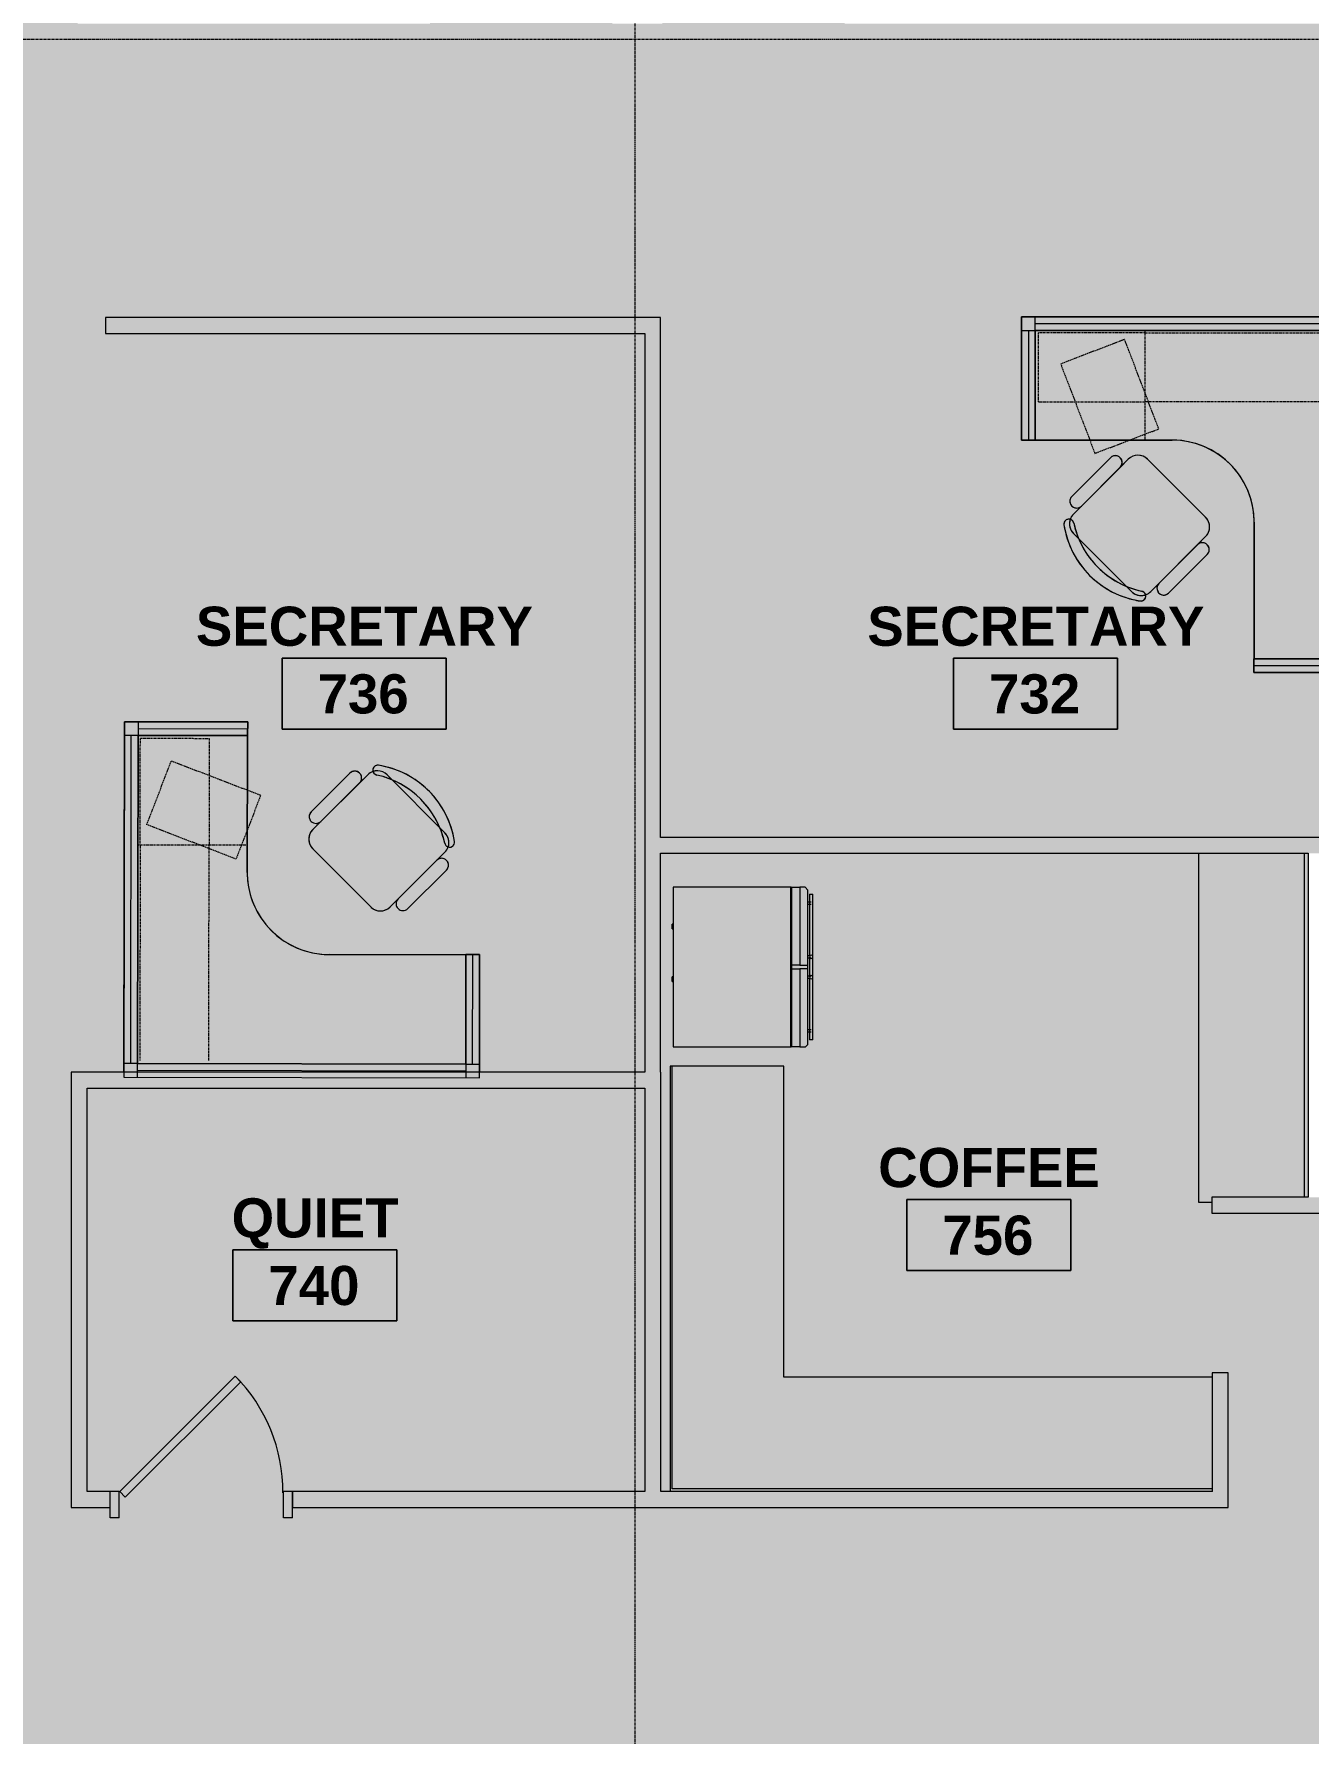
# Model space of a CAD drawing. Header units: inches. Extents: x -203 to 2070, y -968 to 768.
# Drawn here: x 102.9 to 382.3, y 23 to 395.9 of the extents above; entities that cross this region are included whole.
import ezdxf

# ---------------------------------------------------------------- set-up
doc = ezdxf.new("R2010")
doc.units = ezdxf.units.IN
doc.header["$MEASUREMENT"] = 0
doc.linetypes.add('DASH 1_32_', pattern=[0.0625, 0.03125, -0.03125])
doc.linetypes.add('Grid Line 1_2_', pattern=[0.875, 0.5, -0.125, 0.125, -0.125])
for name, color, linetype, lineweight in [('A-AREA-IDEN', 2, 'Continuous', 9), ('A-DETL-GENF', 92, 'Continuous', 9), ('A-DOOR', 31, 'Continuous', 13), ('A-DOOR-FRAM', 31, 'Continuous', 20), ('A-WALL-PATT', 111, 'Continuous', 13), ('I-FURN', 30, 'Continuous', 9), ('I-WALL', 2, 'Continuous', 13), ('Q-CASE', 31, 'Continuous', 13), ('Q-SPCQ', 91, 'Continuous', 13), ('S-GRID', 1, 'Continuous', 9)]:
    doc.layers.add(name, color=color, linetype=linetype, lineweight=lineweight)
doc.styles.add('Swis721 Lt BT_B', font='', dxfattribs={"height": 8.583975})
doc.styles.get('Swis721 Lt BT_B').set_extended_font_data('Swis721 Lt BT', bold=True)

# ---------------------------------------------------------------- blocks, each defined once
blk = doc.blocks.new('Single Flush - OTJ_SOLIDFLUSH_ALUM-5494577-LEVEL 7 - POWER _ SIGNAL')
at = {"layer": 'A-DOOR', "color": 8, "lineweight": 20}
for p, q in [((-8.65, -25.84), (16.67, -0.51)), ((17.91, -1.75), (-7.42, -27.07)), ((16.67, -0.51), (17.91, -1.75)), ((-7.42, -27.07), (-8.65, -25.84))]:
    blk.add_line(p, q, dxfattribs=at)
at = {"layer": 'A-DOOR', "color": 55, "lineweight": 9}
blk.add_arc((17.91, -1.75), 35.81, 179.5, 225, dxfattribs=at)
at = {"layer": 'A-DOOR-FRAM', "color": 8}
for p, q in [((-20, 4), (-20, -1.75)), ((-20, 4), (-18, 4)), ((-18, 4), (-18, -1.75)), ((18, 4), (18, -1.75)), ((18, 4), (20, 4)), ((20, 4), (20, -1.75)), ((-20, -1.75), (-18, -1.75)), ((18, -1.75), (20, -1.75))]:
    blk.add_line(p, q, dxfattribs=at)
blk = doc.blocks.new('F-Chairs1 - Workstation 2-V27-LEVEL 7 - POWER _ SIGNAL')
at = {"layer": 'I-FURN'}
for p, q in [((-12, -7), (-12, -24)), ((-12, -7), (-12, -9.5)), ((-12, -9.5), (-12, -7)), ((-7.33, -4), (-9, -4)), ((-9, -4), (-7.33, -4)), ((7.44, -4), (-7.44, -4)), ((7.33, -4), (-7.33, -4)), ((-7.33, -4), (7.33, -4)), ((9, -4), (7.33, -4)), ((7.33, -4), (9, -4)), ((12, -24), (12, -7)), ((12, -9.5), (12, -7)), ((12, -7), (12, -9.5)), ((-15, -9.5), (-15, -21.5)), ((-15, -9.5), (-15, -21.5)), ((-15, -21.5), (-15, -9.5)), ((-12, -21.5), (-12, -9.5)), ((-12, -9.5), (-12, -21.5)), ((-12, -9.5), (-12, -21.5)), ((-12, -21.5), (-12, -9.5)), ((12, -9.5), (12, -21.5)), ((12, -21.5), (12, -9.5)), ((12, -21.5), (12, -9.5)), ((12, -9.5), (12, -21.5)), ((15, -21.5), (15, -9.5)), ((15, -21.5), (15, -9.5)), ((15, -9.5), (15, -21.5)), ((-12, -21.5), (-12, -24)), ((-12, -24), (-12, -21.5)), ((12, -24), (12, -21.5)), ((12, -21.5), (12, -24)), ((-9, -27), (9, -27)), ((-9, -27), (9, -27)), ((9, -27), (-9, -27))]:
    blk.add_line(p, q, dxfattribs=at)
for centre, radius, start, end in [((0, -20), 20, 53.8255, 126.1745), ((0, -20), 20, 53.8255, 126.1745), ((0, -20), 20, 53.8255, 90), ((0, -20), 20, 117.1309, 126.1745), ((0, -22.18), 19.64, 57.5758, 122.4242), ((0, -22.18), 19.64, 57.5758, 122.4242), ((0, -22.18), 19.64, 90, 122.4242), ((0, -20), 20, 90, 117.1309), ((0, -22.18), 19.64, 81.8939, 90), ((0, -22.18), 19.64, 65.6818, 81.8939), ((-11.17, -4.73), 1.08, 126.1745, 306.1745), ((-11.17, -4.73), 1.08, 126.1745, 306.1745), ((-11.17, -4.73), 1.08, 172.0656, 306.1745), ((-11.17, -4.73), 1.08, 171.1745, 172.0656), ((-11.17, -4.73), 1.08, 126.1745, 171.1745), ((-9, -7), 3, 153.7164, 180), ((-9, -7), 3, 153.6047, 180), ((-9, -7), 3, 153.6047, 180), ((-9, -7), 3, 90, 153.6047), ((-9, -7), 3, 150, 153.6047), ((-9, -7), 3, 120, 150), ((-9, -7), 3, 105, 120), ((-9, -7), 3, 90, 105), ((0, -22.18), 19.64, 57.5758, 65.6818), ((9, -7), 3, 75, 90), ((9, -7), 3, 26.3953, 90), ((9, -7), 3, 60, 75), ((9, -7), 3, 45, 60), ((11.17, -4.73), 1.08, 233.8255, 53.8255), ((11.17, -4.73), 1.08, 233.8255, 53.8255), ((11.17, -4.73), 1.08, 233.8255, 248.8255), ((11.17, -4.73), 1.08, 248.8255, 263.8255), ((11.17, -4.73), 1.08, 263.8255, 278.8255), ((9, -7), 3, 30, 45), ((11.17, -4.73), 1.08, 278.8255, 293.8255), ((9, -7), 3, 26.3953, 30), ((11.17, -4.73), 1.08, 293.8255, 308.8255), ((9, -7), 3, 0, 26.2836), ((9, -7), 3, 360, 26.3953), ((9, -7), 3, 15, 26.3953), ((11.17, -4.73), 1.08, 23.8255, 53.8255), ((11.17, -4.73), 1.08, 308.8255, 323.8255), ((9, -7), 3, 360, 15), ((11.17, -4.73), 1.08, 323.8255, 338.8255), ((11.17, -4.73), 1.08, 353.8255, 23.8255), ((11.17, -4.73), 1.08, 338.8255, 353.8255), ((-13.5, -9.5), 1.5, 0, 180), ((-13.5, -9.5), 1.5, 360, 180), ((-13.5, -9.5), 1.5, 165, 180), ((-13.5, -9.5), 1.5, 120, 165), ((-13.5, -9.5), 1.5, 105, 120), ((-13.5, -9.5), 1.5, 75, 105), ((-13.5, -9.5), 1.5, 0, 75), ((13.5, -9.5), 1.5, 0, 180), ((13.5, -9.5), 1.5, 360, 180), ((13.5, -9.5), 1.5, 135, 180), ((13.5, -9.5), 1.5, 105, 135), ((13.5, -9.5), 1.5, 15, 105), ((13.5, -9.5), 1.5, 0, 15), ((-13.5, -21.5), 1.5, 180, 0), ((-13.5, -21.5), 1.5, 180, 360), ((-13.5, -21.5), 1.5, 180, 240), ((-13.5, -21.5), 1.5, 300, 345), ((-13.5, -21.5), 1.5, 345, 0), ((13.5, -21.5), 1.5, 180, 0), ((13.5, -21.5), 1.5, 180, 360), ((13.5, -21.5), 1.5, 180, 210), ((13.5, -21.5), 1.5, 210, 240), ((13.5, -21.5), 1.5, 285, 330), ((13.5, -21.5), 1.5, 330, 0), ((-13.5, -21.5), 1.5, 240, 300), ((-9, -24), 3, 180, 270), ((-9, -24), 3, 180, 270), ((-9, -24), 3, 180, 210), ((-9, -24), 3, 210, 240), ((9, -24), 3, 270, 0), ((9, -24), 3, 270, 360), ((9, -24), 3, 315, 0), ((13.5, -21.5), 1.5, 240, 285), ((-9, -24), 3, 240, 270), ((9, -24), 3, 270, 285), ((9, -24), 3, 285, 315)]:
    blk.add_arc(centre, radius, start, end, dxfattribs=at)
blk = doc.blocks.new('6x6 Workstation 3 - 6x6 Workstation 1-4852608-LEVEL 7 - POWER _ SIGNAL')
at = {"layer": 'I-FURN'}
for p, q in [((-192.28, 677.61), (-270.28, 677.61)), ((-270.28, 677.61), (-270.28, 650.58)), ((-270.28, 650.58), (-270.28, 677.61)), ((-270.28, 677.61), (-192.28, 677.61)), ((-267.28, 674.61), (-267.28, 677.61)), ((-195.28, 676.11), (-267.28, 676.11)), ((-195.28, 674.61), (-195.28, 677.61)), ((-192.28, 599.61), (-192.28, 677.61)), ((-192.28, 677.61), (-192.28, 599.61)), ((-270.28, 674.61), (-267.28, 674.61)), ((-268.78, 674.61), (-268.78, 650.58)), ((-267.28, 674.61), (-195.28, 674.61)), ((-267.28, 650.58), (-267.28, 674.61)), ((-267.28, 674.61), (-267.28, 650.61)), ((-195.28, 674.61), (-267.28, 674.61)), ((-195.28, 674.61), (-267.28, 674.61)), ((-267.28, 674.61), (-267.28, 650.61)), ((-267.28, 650.61), (-267.28, 674.61)), ((-267.28, 674.61), (-195.28, 674.61)), ((-192.28, 674.61), (-195.28, 674.61)), ((-195.28, 674.61), (-195.28, 602.61)), ((-195.28, 602.61), (-195.28, 674.61)), ((-195.28, 602.61), (-195.28, 674.61)), ((-195.28, 674.61), (-195.28, 602.61)), ((-193.78, 602.61), (-193.78, 674.61)), ((-270.28, 650.58), (-267.28, 650.58)), ((-267.28, 650.58), (-270.28, 650.58)), ((-267.28, 650.61), (-237.28, 650.61)), ((-237.28, 650.61), (-267.28, 650.61)), ((-219.28, 632.61), (-219.28, 602.61)), ((-219.28, 602.61), (-219.28, 632.61)), ((-195.28, 602.61), (-219.36, 602.61)), ((-219.36, 602.61), (-219.36, 599.61)), ((-219.36, 599.61), (-219.36, 602.61)), ((-219.36, 602.61), (-219.28, 602.61)), ((-195.28, 601.11), (-219.36, 601.11)), ((-219.28, 602.61), (-195.28, 602.61)), ((-219.28, 602.61), (-195.28, 602.61)), ((-195.28, 602.61), (-219.28, 602.61)), ((-195.28, 602.61), (-192.28, 602.61)), ((-195.28, 602.61), (-195.28, 599.61)), ((-219.36, 599.61), (-192.28, 599.61)), ((-192.28, 599.61), (-219.36, 599.61))]:
    blk.add_line(p, q, dxfattribs=at)
at = {"layer": 'I-FURN', "linetype": 'DASH 1_32_'}
for p, q in [((-243.28, 674.11), (-266.65, 674.11)), ((-266.65, 674.11), (-266.65, 658.99)), ((-247.69, 672.68), (-261.71, 667.32)), ((-240.2, 653.06), (-247.69, 672.68)), ((-243.28, 674.61), (-243.28, 650.61)), ((-243.28, 674.11), (-195.9, 674.11)), ((-261.71, 667.32), (-254.2, 647.69)), ((-266.65, 658.99), (-243.28, 658.99)), ((-195.9, 658.99), (-243.28, 658.99)), ((-254.2, 647.69), (-240.2, 653.06))]:
    blk.add_line(p, q, dxfattribs=at)
at = {"layer": 'I-FURN'}
for start, end in [(360, 90), (63, 90), (9, 63), (360, 9)]:
    blk.add_arc((-237.28, 632.61), 18, start, end, dxfattribs=at)
blk = doc.blocks.new('F-Chairs1 - Workstation 2-V28-LEVEL 7 - POWER _ SIGNAL')
at = {"layer": 'I-FURN'}
for p, q in [((-9, 27), (9, 27)), ((9, 27), (-9, 27)), ((-9, 27), (9, 27)), ((-12, 7), (-12, 24)), ((-12, 24), (-12, 21.5)), ((-12, 21.5), (-12, 24)), ((12, 24), (12, 7)), ((12, 21.5), (12, 24)), ((12, 24), (12, 21.5)), ((-15, 9.5), (-15, 21.5)), ((-15, 21.5), (-15, 9.5)), ((-15, 9.5), (-15, 21.5)), ((-12, 9.5), (-12, 21.5)), ((-12, 21.5), (-12, 9.5)), ((-12, 21.5), (-12, 9.5)), ((-12, 9.5), (-12, 21.5)), ((12, 21.5), (12, 9.5)), ((12, 9.5), (12, 21.5)), ((12, 9.5), (12, 21.5)), ((12, 21.5), (12, 9.5)), ((15, 21.5), (15, 9.5)), ((15, 9.5), (15, 21.5)), ((15, 21.5), (15, 9.5)), ((-12, 9.5), (-12, 7)), ((-12, 7), (-12, 9.5)), ((12, 7), (12, 9.5)), ((12, 9.5), (12, 7)), ((-9, 4), (-7.33, 4)), ((-7.33, 4), (-9, 4)), ((7.44, 4), (-7.44, 4)), ((-7.33, 4), (7.33, 4)), ((7.33, 4), (-7.33, 4)), ((7.33, 4), (9, 4)), ((9, 4), (7.33, 4))]:
    blk.add_line(p, q, dxfattribs=at)
for centre, radius, start, end in [((-9, 24), 3, 90, 180), ((-9, 24), 3, 90, 180), ((-9, 24), 3, 120, 150), ((-9, 24), 3, 105, 120), ((-9, 24), 3, 90, 105), ((9, 24), 3, 360, 90), ((9, 24), 3, 360, 90), ((9, 24), 3, 75, 90), ((9, 24), 3, 60, 75), ((9, 24), 3, 45, 60), ((9, 24), 3, 30, 45), ((-13.5, 21.5), 1.5, 360, 180), ((-13.5, 21.5), 1.5, 360, 180), ((-13.5, 21.5), 1.5, 90, 180), ((-13.5, 21.5), 1.5, 60, 90), ((-13.5, 21.5), 1.5, 0, 60), ((-9, 24), 3, 165, 180), ((-9, 24), 3, 150, 165), ((9, 24), 3, 15, 30), ((9, 24), 3, 0, 15), ((13.5, 21.5), 1.5, 360, 180), ((13.5, 21.5), 1.5, 360, 180), ((13.5, 21.5), 1.5, 135, 150), ((13.5, 21.5), 1.5, 90, 135), ((13.5, 21.5), 1.5, 75, 90), ((13.5, 21.5), 1.5, 45, 75), ((13.5, 21.5), 1.5, 0, 45), ((13.5, 21.5), 1.5, 165, 180), ((13.5, 21.5), 1.5, 150, 165), ((-13.5, 9.5), 1.5, 180, 360), ((-13.5, 9.5), 1.5, 180, 360), ((-13.5, 9.5), 1.5, 180, 195), ((-13.5, 9.5), 1.5, 195, 210), ((-13.5, 9.5), 1.5, 210, 225), ((-13.5, 9.5), 1.5, 225, 255), ((-13.5, 9.5), 1.5, 255, 270), ((-13.5, 9.5), 1.5, 270, 315), ((-13.5, 9.5), 1.5, 315, 345), ((-13.5, 9.5), 1.5, 345, 0), ((13.5, 9.5), 1.5, 180, 360), ((13.5, 9.5), 1.5, 180, 360), ((13.5, 9.5), 1.5, 180, 195), ((13.5, 9.5), 1.5, 195, 225), ((13.5, 9.5), 1.5, 225, 240), ((13.5, 9.5), 1.5, 240, 300), ((13.5, 9.5), 1.5, 300, 315), ((13.5, 9.5), 1.5, 315, 330), ((13.5, 9.5), 1.5, 330, 345), ((13.5, 9.5), 1.5, 345, 0), ((-11.17, 4.73), 1.08, 53.8255, 233.8255), ((-11.17, 4.73), 1.08, 53.8255, 233.8255), ((-11.17, 4.73), 1.08, 173.8255, 188.8255), ((-11.17, 4.73), 1.08, 128.8255, 173.8255), ((-11.17, 4.73), 1.08, 188.8255, 218.8255), ((-11.17, 4.73), 1.08, 218.8255, 233.8255), ((-9, 7), 3, 180, 206.2836), ((-9, 7), 3, 180, 206.3953), ((-9, 7), 3, 180, 206.3953), ((-11.17, 4.73), 1.08, 83.8255, 128.8255), ((0, 20), 20, 233.8255, 306.1745), ((0, 20), 20, 233.8255, 306.1745), ((0, 20), 20, 233.8255, 260.9564), ((-9, 7), 3, 206.3953, 225), ((-9, 7), 3, 206.3953, 270), ((-9, 7), 3, 225, 255), ((-11.17, 4.73), 1.08, 53.8255, 83.8255), ((0, 22.18), 19.64, 237.5758, 302.4242), ((0, 22.18), 19.64, 237.5758, 302.4242), ((0, 22.18), 19.64, 237.5758, 278.1061), ((-9, 7), 3, 255, 270), ((0, 22.18), 19.64, 278.1061, 294.3182), ((0, 20), 20, 288.0873, 306.1745), ((0, 22.18), 19.64, 294.3182, 302.4242), ((9, 7), 3, 270, 313.6034), ((9, 7), 3, 270, 313.6034), ((11.17, 4.73), 1.08, 306.1745, 126.1745), ((11.17, 4.73), 1.08, 306.1745, 126.1745), ((11.17, 4.73), 1.08, 96.1745, 126.1745), ((11.17, 4.73), 1.08, 81.1745, 96.1745), ((9, 7), 3, 314.0022, 333.6047), ((9, 7), 3, 314.0022, 330), ((11.17, 4.73), 1.08, 51.1745, 81.1745), ((9, 7), 3, 330, 333.6047), ((9, 7), 3, 333.7164, 360), ((9, 7), 3, 333.6047, 0), ((9, 7), 3, 333.6047, 0), ((11.17, 4.73), 1.08, 306.1745, 321.1745), ((11.17, 4.73), 1.08, 321.1745, 51.1745), ((0, 20), 20, 260.9564, 288.0873)]:
    blk.add_arc(centre, radius, start, end, dxfattribs=at)
blk = doc.blocks.new('6x6 Workstation 5 - 6x6 Workstation 1-4852713-LEVEL 7 - POWER _ SIGNAL')
at = {"layer": 'I-FURN'}
for p, q in [((-588.92, 421.22), (-589.18, 343.22)), ((-588.93, 418.22), (-585.93, 418.21)), ((-510.92, 420.96), (-588.92, 421.22)), ((-587.8, 421.21), (-510.92, 420.96)), ((-587.67, 346.21), (-587.43, 418.21)), ((-586.17, 346.21), (-585.93, 418.21)), ((-585.93, 418.21), (-586.17, 346.21)), ((-585.93, 418.21), (-586.17, 346.21)), ((-586.17, 346.21), (-585.93, 418.21)), ((-585.93, 418.21), (-585.92, 421.21)), ((-585.93, 418.21), (-513.93, 417.97)), ((-513.93, 417.97), (-585.93, 418.21)), ((-513.93, 417.97), (-585.93, 418.21)), ((-585.93, 418.21), (-513.93, 417.97)), ((-585.92, 419.71), (-513.92, 419.47)), ((-513.93, 417.97), (-514.01, 393.93)), ((-514.01, 393.97), (-513.93, 417.97)), ((-514.01, 393.97), (-513.93, 417.97)), ((-513.93, 417.97), (-514.01, 393.97)), ((-513.93, 417.97), (-513.92, 420.97)), ((-510.93, 417.96), (-513.93, 417.97)), ((-512.43, 417.96), (-512.51, 393.92)), ((-511.01, 393.92), (-510.92, 420.96)), ((-510.92, 420.96), (-511.01, 393.92)), ((-544.01, 394.07), (-514.01, 393.97)), ((-514.01, 393.97), (-544.01, 394.07)), ((-514.01, 393.93), (-511.01, 393.92)), ((-511.01, 393.92), (-514.01, 393.93)), ((-562.17, 346.13), (-562.07, 376.13)), ((-562.07, 376.13), (-562.17, 346.13)), ((-589.18, 343.22), (-562.09, 343.13)), ((-586.17, 346.21), (-589.17, 346.22)), ((-562.09, 343.13), (-587.92, 343.21)), ((-586.17, 346.21), (-586.18, 343.21)), ((-562.08, 346.13), (-586.17, 346.21)), ((-586.17, 346.21), (-562.17, 346.13)), ((-586.17, 346.21), (-562.17, 346.13)), ((-562.17, 346.13), (-586.17, 346.21)), ((-586.17, 344.71), (-562.09, 344.63)), ((-562.17, 346.13), (-562.08, 346.13)), ((-562.09, 343.13), (-562.08, 346.13)), ((-562.08, 346.13), (-562.09, 343.13))]:
    blk.add_line(p, q, dxfattribs=at)
at = {"layer": 'I-FURN', "linetype": 'DASH 1_32_'}
for p, q in [((-537.93, 417.55), (-585.3, 417.7)), ((-537.93, 418.05), (-538.01, 394.05)), ((-541.08, 396.51), (-533.52, 416.09)), ((-537.93, 417.55), (-514.55, 417.47)), ((-533.52, 416.09), (-519.53, 410.69)), ((-514.55, 417.47), (-514.61, 402.34)), ((-519.53, 410.69), (-527.1, 391.08)), ((-585.35, 402.58), (-537.98, 402.42)), ((-514.61, 402.34), (-537.98, 402.42)), ((-527.1, 391.08), (-541.08, 396.51))]:
    blk.add_line(p, q, dxfattribs=at)
at = {"layer": 'I-FURN'}
for start, end in [(89.8097, 179.8097), (89.8097, 125.8097), (125.8097, 179.8097)]:
    blk.add_arc((-544.07, 376.07), 18, start, end, dxfattribs=at)
blk = doc.blocks.new('A-Refrigerator - A-Refrigerator-4739113-LEVEL 7 - POWER _ SIGNAL')
at = {"layer": 'Q-SPCQ', "color": 55, "lineweight": 9}
for p, q in [((17.5, 13.75), (-17.5, 13.75)), ((-17.5, 13.75), (-17.5, -12)), ((-3.18, 14), (-3.18, 13.75)), ((-3.16, 14), (-3.18, 14)), ((-3.18, 14), (-2.18, 14)), ((-2.18, 14), (-2.2, 14)), ((-2.18, 13.75), (-2.18, 14)), ((8.38, 14), (8.38, 13.75)), ((8.4, 14), (8.38, 14)), ((8.38, 14), (9.38, 14)), ((9.38, 14), (9.36, 14)), ((9.38, 13.75), (9.38, 14)), ((17.5, -12), (17.5, 13.75)), ((-17.5, -12), (17.5, -12)), ((-0.36, -12.19), (-17.5, -12.19)), ((-17.5, -12.19), (-17.5, -12.25)), ((-17.5, -12.25), (-0.36, -12.25)), ((-17.5, -14), (-17.5, -12.25)), ((-0.36, -14), (-17.5, -14)), ((-17.5, -14), (-17.5, -15.21)), ((-0.36, -12.25), (-0.36, -12.19)), ((17.5, -12.19), (-0.36, -12.19)), ((-0.36, -12.25), (-0.36, -14)), ((-0.36, -15.75), (-0.36, -14)), ((0.39, -12.25), (17.5, -12.25)), ((0.39, -14), (0.39, -12.25)), ((17.5, -14), (0.39, -14)), ((0.39, -14), (0.39, -15.75)), ((17.5, -12.25), (17.5, -12.19)), ((17.5, -12.25), (17.5, -14)), ((17.5, -15.14), (17.5, -14)), ((-17.5, -15.21), (-16.96, -15.75)), ((-16.96, -15.75), (-0.36, -15.75)), ((-2.41, -16.13), (-16, -16.13)), ((-16, -16.88), (-16, -16.13)), ((-16, -16.88), (16, -16.88)), ((-14.19, -15.75), (-14.19, -16.13)), ((-14.19, -15.75), (-14.19, -16.5)), ((-13.81, -16.13), (-13.81, -15.75)), ((-13.81, -16.5), (-13.81, -15.75)), ((-2.42, -15.75), (-2.42, -16.18)), ((-2.42, -15.75), (-2.42, -16.18)), ((2.05, -16.13), (-2.05, -16.13)), ((-2.04, -16.2), (-2.04, -15.75)), ((-2.04, -16.2), (-2.04, -15.75)), ((-0.36, -15.75), (0.39, -15.75)), ((0.39, -15.75), (16.89, -15.75)), ((2.04, -15.75), (2.04, -16.2)), ((2.04, -15.75), (2.04, -16.2)), ((16, -16.13), (2.41, -16.13)), ((2.42, -16.18), (2.42, -15.75)), ((2.42, -16.18), (2.42, -15.75)), ((13.81, -15.75), (13.81, -16.13)), ((13.81, -15.75), (13.81, -16.5)), ((14.19, -16.13), (14.19, -15.75)), ((14.19, -16.5), (14.19, -15.75)), ((16, -16.13), (16, -16.88)), ((16.89, -15.75), (17.5, -15.14))]:
    blk.add_line(p, q, dxfattribs=at)
for centre, start, end in [((-2.25, -16.5), 90, 270), ((-2.25, -16.5), 270, 90), ((2.25, -16.5), 90, 270), ((2.25, -16.5), 270, 90)]:
    blk.add_arc(centre, 0.375, start, end, dxfattribs=at)
blk = doc.blocks.new('C-L SHAPE COUNTER TOP - C-L SHAPE COUNTER TOP-5052552-LEVEL 7 - POWER _ SIGNAL')
at = {"layer": 'Q-CASE', "color": 254, "lineweight": 9}
for p, q in [((0.5, 93.21), (0, 93.21)), ((0, 93.21), (0, 0)), ((0.5, 0.5), (0.5, 93.21)), ((25, 93.21), (0.5, 93.21)), ((25, 25), (25, 93.21)), ((118.96, 25), (25, 25)), ((0, 0), (118.97, 0)), ((118.97, 0.5), (0.5, 0.5))]:
    blk.add_line(p, q, dxfattribs=at)
blk = doc.blocks.new('C-Counter Top1 - 24_ Depth-5514394-LEVEL 7 - POWER _ SIGNAL')
at = {"layer": 'Q-CASE', "color": 254, "lineweight": 9}
for p, q in [((28.19, -0.75), (-47.26, -0.75)), ((29.25, -24), (29.25, -21.09)), ((-47.26, -24), (29.25, -24))]:
    blk.add_line(p, q, dxfattribs=at)
blk = doc.blocks.new('Room Tag - Room Name and Number-3379422-LEVEL 7 - POWER _ SIGNAL')
at = {"layer": 'A-AREA-IDEN'}
for p, q in [((-0.1881, -0.1636), (-0.1881, -0.0018)), ((-0.1881, -0.0018), (0.1869, -0.0018)), ((0.1869, -0.0018), (-0.1881, -0.0018)), ((-0.1881, -0.0018), (-0.1881, -0.1636)), ((0.1869, -0.0018), (0.1869, -0.1636)), ((0.1869, -0.1636), (0.1869, -0.0018)), ((0.1869, -0.1636), (-0.1881, -0.1636)), ((-0.1881, -0.1636), (0.1869, -0.1636))]:
    blk.add_line(p, q, dxfattribs=at)

msp = doc.modelspace()

# ---------------------------------------------------------------- hatches: boundary and pattern name
at = {"layer": 'A-DETL-GENF'}
h = msp.add_hatch(color=9, dxfattribs=at)
h.paths.add_polyline_path([(131.76, -847.99), (290.74, -780.5), (225.6, -627.04), (211.09, -633.2), (209.28, -628.94), (209.42, -628.88), (203.59, -616.37), (207.78, -614.42), (213.68, -627.08), (295.77, -592.23), (297.58, -596.49), (229.86, -625.23), (295, -778.69), (401.08, -733.65), (335.95, -580.2), (334.4, -580.86), (332.59, -576.6), (420.96, -539.09), (422.76, -543.35), (340.21, -578.39), (405.34, -731.84), (511.69, -686.69), (511.69, -619.13), (494.67, -619.13), (494.67, -614.13), (492.17, -614.13), (492.17, -540), (465.42, -540), (465.42, -525.24), (459.58, -527.72), (457.78, -523.46), (465.42, -520.22), (465.42, -507.38), (497.17, -507.38), (497.17, -511.56), (497.67, -511.56), (497.67, -516.56), (497.17, -516.56), (497.17, -614.13), (658.09, -614.13), (718.7, -588.4), (718.7, -513.05), (720.73, -513.05), (720.73, -508.94), (744.73, -508.94), (744.73, -513.19), (757.98, -510.06), (757.98, -505.44), (677.12, -505.36), (677.12, -505.44), (626.98, -505.44), (626.98, -505.32), (560.67, -505.32), (560.67, -516.56), (537.67, -516.56), (537.67, -511.56), (555.67, -511.56), (555.67, -395.31), (560.67, -395.31), (560.67, -438.44), (560.17, -438.44), (560.17, -441.94), (560.67, -441.94), (560.67, -498.32), (619.98, -498.32), (619.98, -477.94), (626.98, -477.94), (626.98, -501.94), (757.98, -501.94), (757.98, -376.94), (625.46, -376.94), (625.46, -433.44), (624.19, -433.44), (624.19, -433.94), (625.46, -433.94), (625.46, -441.94), (600.17, -441.94), (600.17, -438.44), (621.96, -438.44), (621.96, -303.25), (601.17, -303.25), (601.17, -299.75), (634.61, -299.75), (634.61, -357.01), (793.96, -357.01), (793.96, -230.99), (634.98, -230.99), (634.98, -254.99), (560.67, -254.98), (560.67, -299.75), (561.17, -299.75), (561.17, -303.25), (560.67, -303.25), (560.67, -346.75), (555.67, -346.75), (555.67, -249.98), (575.84, -249.98), (575.84, -200.84), (587.09, -200.84), (587.09, -243.74), (631.48, -243.74), (631.48, -224.99), (675.98, -224.99), (675.98, -160.84), (555.74, -160.84), (555.74, 0.66), (596.73, 0.66), (596.73, -16.34), (638.73, -16.34), (638.73, 0.66), (700.73, 0.66), (700.73, -16.34), (742.73, -16.34), (742.73, 0.66), (804.73, 0.66), (804.73, -16.34), (846.73, -16.34), (846.73, 0.66), (908.73, 0.66), (908.73, -16.34), (950.73, -16.34), (950.73, 0.66), (993.73, 0.66), (993.73, -121.74), (988.73, -121.74), (988.73, -121.34), (980.11, -121.34), (980.11, -122.59), (769.74, -122.59), (769.74, -217.72), (963.74, -217.72), (963.74, -199.94), (988.73, -199.94), (988.73, -161.74), (993.73, -161.74), (993.73, -227.33), (968.74, -227.33), (968.74, -227.44), (963.74, -227.44), (963.74, -224.72), (769.74, -224.72), (769.74, -224.99), (799.96, -224.99), (799.96, -303.86), (963.74, -303.86), (963.74, -267.44), (968.74, -267.44), (968.74, -343.74), (1450.3, -343.74), (1450.3, -347.49), (1376.3, -347.49), (1376.3, -524.65), (1491.98, -524.65), (1491.98, -347.49), (1490.3, -347.49), (1490.3, -343.74), (1499.3, -343.74), (1499.3, -347.49), (1496.61, -347.49), (1496.61, -524.65), (1723.7, -524.65), (1723.7, -377.36), (1552.61, -377.36), (1552.61, -347.49), (1539.3, -347.49), (1539.3, -343.74), (1552.61, -343.74), (1552.61, 339.9), (1723.3, 339.9), (1723.3, 351.59), (1731.86, 351.59), (1731.86, 355.59), (1736.48, 355.59), (1736.48, 351.59), (1910.23, 351.59), (1910.23, 580.43), (-120.35, 580.43), (-120.35, 406.96), (53.87, 406.96), (53.87, 426.96), (70.73, 426.96), (70.73, 422.34), (58.49, 422.34), (58.49, 402.34), (58.05, 402.34), (58.05, 327.65), (54.3, 327.65), (54.3, 402.34), (-120.35, 402.34), (-120.35, 286.96), (54.3, 286.96), (54.3, 287.65), (58.05, 287.65), (58.05, 279.65), (54.3, 279.65), (54.3, 282.34), (-120.35, 282.34), (-120.35, 166.96), (54.3, 166.96), (54.3, 239.65), (58.05, 239.65), (58.05, 160.65), (54.3, 160.65), (54.3, 162.34), (-120.35, 162.34), (-120.35, 0.55), (-80.76, 0.55), (-80.76, -12.89), (54.3, -12.89), (54.3, 120.65), (58.05, 120.65), (58.05, -20.2), (54.3, -20.2), (54.3, -17.52), (-80.76, -17.52), (-80.76, -30.95), (-120.35, -30.95), (-120.35, -193.04), (54.3, -193.04), (54.3, -60.2), (58.05, -60.2), (58.05, -218.21), (72.52, -252.29), (69.07, -253.76), (54.3, -218.97), (54.3, -197.66), (-120.35, -197.66), (-120.35, -254.17), (-74.96, -361.1), (84.5, -290.1), (84.7, -290.58), (88.16, -289.11), (140.82, -413.14), (137.36, -414.61), (86.31, -294.36), (-73.15, -365.35), (42.67, -638.13), (201.92, -566.67), (175.4, -504.2), (178.85, -502.74), (207.15, -569.39), (190.31, -576.95), (190.88, -578.17), (186.68, -580.12), (186.09, -578.85), (44.47, -642.39), (120.79, -822.14)], flags=0)
h.paths.add_polyline_path([(225.76, -805.76), (216.38, -783.67), (238.47, -774.29), (247.85, -796.38), (232.98, -802.69)], flags=0)
h.paths.add_polyline_path([(446.67, -711.97), (437.29, -689.88), (459.38, -680.5), (468.76, -702.59), (455.33, -708.29)], flags=0)
h.paths.add_polyline_path([(516.31, -684.73), (893.34, -524.65), (967.94, -524.65), (967.94, -523.31), (944.23, -523.31), (944.23, -523.6), (744.73, -523.6), (744.73, -532.94), (723.7, -532.94), (723.7, -561.42), (744.73, -561.42), (744.73, -585.42), (723.7, -585.42), (723.7, -591.71), (659.11, -619.13), (590.81, -619.13), (590.81, -647.06), (516.73, -647.06), (516.73, -643.56), (587.31, -643.56), (587.31, -619.13), (516.31, -619.13), (516.31, -647.06)], flags=0)
h.paths.add_polyline_path([(262.35, -545.88), (246.3, -508.06), (353.1, -462.71), (227.52, -166.92), (120.79, -212.45), (111.01, -189.4), (111.01, 5.62), (114.76, 5.62), (114.76, -27.82), (206.98, -27.82), (206.98, 5.62), (253.21, 5.62), (256.4, 0.1), (258.31, 0.1), (258.31, -3.4), (257.26, -3.4), (257.26, -33.09), (236.48, -33.09), (236.48, -149.24), (377.3, -149.23), (377.29, -3.4), (298.31, -3.4), (298.31, 0.1), (494.79, 0.1), (494.79, -99.48), (491.3, -99.48), (491.29, -3.4), (380.79, -3.4), (380.8, -149.23), (491.3, -149.22), (491.31, -139.48), (494.8, -139.48), (494.81, -201.31), (491.31, -201.31), (491.3, -152.72), (236.48, -152.74), (236.48, -179.07), (297.94, -323.84), (491.32, -323.82), (491.32, -321.75), (494.82, -321.75), (494.83, -446.72), (415.96, -480.36), (414.59, -477.14), (491.33, -444.4), (491.32, -327.32), (299.43, -327.34), (370.94, -495.76), (377.8, -492.83), (379.17, -496.05), (369.08, -500.35), (354.47, -465.93), (287.28, -494.46), (301.97, -529.06), (263.06, -545.58)], flags=0)
h.paths.add_polyline_path([(263.06, -541.78), (297.38, -527.21), (284.06, -495.83), (271.83, -501.02), (281.21, -523.11), (259.11, -532.49), (262.35, -540.12)], flags=0)
h.paths.add_polyline_path([(3.31, -538.98), (-6.07, -516.89), (16.02, -507.51), (19.36, -515.37), (155.59, -457.53), (153, -451.43), (156.45, -449.96), (163.22, -465.92), (159.77, -467.38), (157.39, -461.78), (21.16, -519.62), (25.4, -529.6), (16.02, -533.58)], flags=0)
h.paths.add_polyline_path([(492.17, -535.38), (492.17, -532.94), (471.73, -532.94), (471.73, -512), (470.05, -512), (470.05, -535.38), (471.73, -535.38)], flags=0)
h.paths.add_polyline_path([(1542.73, -523.31), (1542.73, -499.31), (1566.73, -499.31), (1566.73, -523.31), (1552.61, -523.31)], flags=0)
h.paths.add_polyline_path([(895.22, -520.1), (940.73, -520.1), (940.73, -497.31), (963.74, -497.31), (963.74, -457.44), (946.48, -457.44), (946.48, -308.86), (799.96, -308.86), (799.96, -363.01), (625.46, -363.01), (625.46, -370.94), (763.98, -370.94), (763.98, -513.56), (744.73, -513.56), (744.73, -520.1), (894.33, -520.1)], flags=0)
h.paths.add_polyline_path([(963.74, -452.44), (963.74, -308.86), (951.48, -308.86), (951.48, -452.44)], flags=0)
h.paths.add_polyline_path([(626.18, -357.01), (631.11, -357.01), (631.11, -303.25), (625.46, -303.25), (625.46, -357.01)], flags=0)
h.paths.add_polyline_path([(1130.73, -287.8), (1048.58, -287.8), (1048.57, -116.84), (1052.07, -116.84), (1052.07, -120.24), (1162.56, -120.21), (1162.56, -3.4), (1052.06, -3.4), (1052.05, -76.84), (1048.57, -76.84), (1048.56, 0.1), (1491.14, 0.1), (1491.14, -77.99), (1487.64, -77.99), (1487.64, -3.4), (1268.73, -3.4), (1268.73, -29.34), (1240.73, -29.34), (1240.73, -3.4), (1166.06, -3.4), (1166.06, -120.24), (1487.64, -120.24), (1487.64, -117.99), (1491.14, -117.99), (1491.14, -287.8), (1483.46, -287.8), (1483.46, -284.3), (1487.64, -284.3), (1487.64, -123.74), (1052.07, -123.74), (1052.08, -284.3), (1443.46, -284.3), (1443.46, -287.8), (1133.48, -287.8)], flags=0)
h.paths.add_polyline_path([(491.32, -281.75), (491.31, -225.31), (471.73, -225.31), (471.73, -201.31), (494.81, -201.31), (494.82, -281.75)], flags=0)
h.paths.add_polyline_path([(766.24, -224.99), (766.24, -204.81), (679.48, -204.81), (679.48, -224.99), (739.5, -224.99)], flags=0)
h.paths.add_polyline_path([(434.77, -205.94), (434.77, -205.94), (434.77, -205.85)], flags=0)
h.paths.add_polyline_path([(698.39, -201.31), (766.24, -201.31), (766.24, -119.34), (679.48, -119.34), (679.48, -201.31), (680.09, -201.31)], flags=0)
h.paths.add_polyline_path([(433.45, -190.03), (433.45, -190.03), (433.25, -189.97)], flags=0)
h.paths.add_polyline_path([(404.45, -190.03), (404.45, -190.03), (404.25, -189.97)], flags=0)
h.paths.add_polyline_path([(232.98, -170.83), (232.98, -164.59), (230.74, -165.55), (232.3, -169.22)], flags=0)
h.paths.add_polyline_path([(227.86, -167.28), (227.67, -166.85), (227.57, -166.9)], flags=0)
h.paths.add_polyline_path([(584.68, -146.84), (668.23, -146.84), (668.23, -111.34), (771.73, -111.34), (771.73, -24.34), (569.74, -24.34), (569.74, -146.84)], flags=0)
h.paths.add_polyline_path([(894.33, -111.34), (979.73, -111.34), (979.73, -24.34), (775.23, -24.34), (775.23, -111.34), (884.76, -111.34)], flags=0)
h.paths.add_polyline_path([(253.51, -29.34), (253.51, -1.91), (251.19, 2.12), (210.48, 2.12), (210.48, -27.82), (220.73, -27.82), (220.73, -1.34), (248.73, -1.34), (248.73, -29.34)], flags=0)
h.paths.add_polyline_path([(-117.75, -27.45), (-84.26, -27.45), (-84.26, -27.34), (-117.75, -27.34), (-117.75, -2.95), (-120.35, -2.95), (-120.35, -27.45)], flags=0)
h.paths.add_polyline_path([(525.46, 72.2), (435.18, 72.2), (435.18, 104.84), (438.68, 104.84), (438.68, 75.7), (561.35, 75.7), (561.34, 168.96), (526.67, 168.96), (526.67, 174.46), (530.17, 174.46), (530.17, 172.46), (561.34, 172.46), (561.34, 215.96), (530.17, 215.96), (530.17, 213.46), (526.67, 213.46), (526.67, 216.15), (402.59, 216.15), (402.6, 140.7), (439.25, 140.7), (439.25, 137.2), (361.25, 137.2), (361.25, 140.7), (382.34, 140.7), (382.34, 216.15), (240.34, 216.15), (240.35, 76.18), (361.35, 76.19), (361.35, 102.19), (364.85, 102.19), (364.85, 72.69), (159.58, 72.67), (159.58, 76.17), (236.85, 76.18), (236.85, 164.65), (114.51, 164.64), (114.51, 76.17), (119.58, 76.17), (119.58, 72.67), (111.01, 72.67), (111.01, 168.14), (236.84, 168.15), (236.84, 330.14), (118.59, 330.14), (118.59, 333.64), (240.34, 333.64), (240.34, 219.65), (561.34, 219.65), (561.34, 333.9), (564.84, 333.9), (564.85, 72.2), (536.11, 72.2)], flags=0)
h.paths.add_polyline_path([(1048.55, 72.75), (1048.55, 216.22), (808.52, 216.2), (808.52, 219.7), (768.52, 219.69), (768.52, 216.19), (766.27, 216.19), (766.27, 80.75), (992.98, 80.75), (992.98, 72.75), (762.77, 72.75), (762.77, 107.71), (727.68, 107.71), (727.68, 297.2), (668.48, 297.2), (668.48, 107.71), (652.98, 107.71), (652.98, 313.68), (762.77, 313.68), (762.77, 340.7), (1165.23, 340.7), (1165.27, 219.73), (1487.62, 219.75), (1487.62, 333.75), (1491.12, 333.75), (1491.12, 213.95), (1487.62, 213.95), (1487.62, 216.25), (1376.43, 216.24), (1376.43, 76.27), (1487.62, 76.28), (1487.62, 173.95), (1491.12, 173.95), (1491.12, 72.78), (1248.55, 72.76), (1248.55, 102.26), (1252.05, 102.26), (1252.05, 76.26), (1372.93, 76.27), (1372.93, 216.24), (1214.29, 216.23), (1214.3, 179.03), (1252.05, 179.03), (1252.05, 175.53), (1231.05, 175.53), (1231.05, 140.76), (1252.05, 140.76), (1252.05, 137.26), (1173.05, 137.26), (1173.05, 140.76), (1210.8, 140.76), (1210.79, 216.23), (1076.5, 216.22), (1076.5, 216.65), (1073, 216.65), (1073, 216.22), (1052.05, 216.22), (1052.05, 176.65), (1073, 176.65), (1073, 177.65), (1076.5, 177.65), (1076.5, 173.15), (1052.05, 173.15), (1052.05, 76.25), (1173.05, 76.26), (1173.05, 102.26), (1176.55, 102.26), (1176.55, 72.76), (1048.56, 72.75)], flags=0)
h.paths.add_polyline_path([(664.98, 111.21), (664.98, 310.18), (656.48, 310.18), (656.48, 111.21)], flags=0)
h.paths.add_polyline_path([(731.18, 111.21), (762.77, 111.21), (762.77, 310.18), (731.18, 310.18), (731.18, 194.44)], flags=0)
h.paths.add_polyline_path([(391.15, 140.7), (399.1, 140.7), (399.09, 216.15), (385.84, 216.15), (385.84, 140.7)], flags=0)
h.paths.add_polyline_path([(1227.55, 140.76), (1227.55, 175.53), (1214.3, 175.53), (1214.3, 140.76)], flags=0)
h.paths.add_polyline_path([(1069.98, 157.6), (1069.98, 157.6), (1070.06, 157.6)], flags=0)
h.paths.add_polyline_path([(1070.96, 157.76), (1070.96, 157.76), (1070.96, 157.84)], flags=0)
h.paths.add_polyline_path([(1056.89, 159.35), (1056.89, 159.35), (1056.89, 159.6)], flags=0)
h.paths.add_polyline_path([(1077.23, 159.52), (1077.23, 159.52), (1077.46, 159.52)], flags=0)
h.paths.add_polyline_path([(1054.94, 160.19), (1054.94, 160.19), (1055.85, 160.19)], flags=0)
h.paths.add_polyline_path([(1071.65, 167.79), (1071.65, 167.79), (1071.65, 167.87)], flags=0)
h.paths.add_polyline_path([(1054.35, 168.1), (1054.35, 168.1), (1054.35, 168.16)], flags=0)
h.paths.add_polyline_path([(727.68, 300.7), (727.68, 310.18), (668.48, 310.18), (668.48, 300.7), (710.46, 300.7)], flags=0)
h.paths.add_polyline_path([(1736.48, 395.59), (1731.86, 395.59), (1731.86, 410.27), (1678.92, 410.27), (1678.92, 398.15), (1599.73, 398.15), (1599.73, 402.77), (1674.3, 402.77), (1674.3, 414.9), (1731.86, 414.9), (1731.86, 580.15), (1736.48, 580.15), (1736.48, 410.27)], flags=0)
h.paths.add_polyline_path([(1556.8, 398.15), (1548.73, 398.15), (1548.73, 402.77), (1552.17, 402.77), (1552.17, 548.15), (1556.8, 548.15), (1556.8, 402.77), (1559.73, 402.77), (1559.73, 398.15), (1557.23, 398.15)], flags=0)
h.paths.add_polyline_path([(1364.55, 398.15), (1299.73, 398.15), (1299.73, 402.77), (1432.42, 402.77), (1432.42, 580.15), (1437.05, 580.15), (1437.05, 402.77), (1508.73, 402.77), (1508.73, 398.15), (1366.39, 398.15)], flags=0)
h.paths.add_polyline_path([(1164.93, 398.15), (999.23, 398.15), (999.23, 402.77), (1132.42, 402.77), (1132.42, 580.15), (1137.05, 580.15), (1137.05, 402.77), (1208.73, 402.77), (1208.73, 398.15), (1165.22, 398.15)], flags=0)
h.paths.add_polyline_path([(1259.73, 398.15), (1248.73, 398.15), (1248.73, 402.77), (1252.17, 402.77), (1252.17, 550.15), (1256.8, 550.15), (1256.8, 402.77), (1259.73, 402.77)], flags=0)
h.paths.add_polyline_path([(959.23, 398.15), (948.73, 398.15), (948.73, 402.77), (952.17, 402.77), (952.17, 548.65), (956.8, 548.65), (956.8, 402.77), (959.23, 402.77)], flags=0)
h.paths.add_polyline_path([(908.73, 398.15), (830.73, 398.15), (830.73, 402.77), (832.42, 402.77), (832.42, 580.15), (837.05, 580.15), (837.05, 402.77), (908.73, 402.77)], flags=0)
h.paths.add_polyline_path([(762.77, 398.15), (520.73, 398.15), (520.73, 402.77), (652.42, 402.77), (652.42, 580.15), (657.05, 580.15), (657.05, 402.77), (790.73, 402.77), (790.73, 398.15), (766.27, 398.15)], flags=0)
h.paths.add_polyline_path([(480.73, 398.15), (470.73, 398.15), (470.73, 402.77), (472.42, 402.77), (472.42, 580.15), (477.05, 580.15), (477.05, 402.77), (480.73, 402.77)], flags=0)
h.paths.add_polyline_path([(357.05, 398.15), (280.73, 398.15), (280.73, 402.77), (352.42, 402.77), (352.42, 580.15), (357.05, 580.15), (357.05, 402.77), (430.73, 402.77), (430.73, 398.15), (358.09, 398.15)], flags=0)
h.paths.add_polyline_path([(189.73, 398.15), (112.42, 398.15), (112.42, 422.34), (110.73, 422.34), (110.73, 426.96), (112.42, 426.96), (112.42, 580.15), (117.05, 580.15), (117.05, 402.77), (189.73, 402.77)], flags=0)
h.paths.add_polyline_path([(240.73, 398.15), (229.73, 398.15), (229.73, 402.77), (232.42, 402.77), (232.42, 550.15), (237.05, 550.15), (237.05, 402.77), (240.73, 402.77)], flags=0)
h.paths.add_polyline_path([(222.73, 487.66), (222.73, 577.15), (246.73, 577.15), (246.73, 553.15), (222.73, 553.15)], flags=0)
h.paths.add_polyline_path([(1542.73, 553.15), (1542.73, 577.15), (1566.73, 577.15), (1566.73, 553.15), (1548.73, 553.15)], flags=0)
h.paths.add_polyline_path([(1256.8, 553.15), (1242.73, 553.15), (1242.73, 577.15), (1266.73, 577.15), (1266.73, 553.15)], flags=0)
h.paths.add_polyline_path([(942.73, 553.15), (942.73, 577.15), (966.73, 577.15), (966.73, 553.15), (952.17, 553.15)], flags=0)
h.paths.add_polyline_path([(620.73, 553.15), (596.73, 553.15), (596.73, 577.15), (620.73, 577.15)], flags=0)
h.paths.add_polyline_path([(-39.27, 553.15), (-39.27, 577.15), (-15.27, 577.15), (-15.27, 553.15), (-19.44, 553.15)], flags=0)
at = {"layer": 'A-WALL-PATT', "lineweight": 9}
for points in [[(236.84, 330.14), (236.84, 333.64), (118.59, 333.64), (118.59, 330.14), (232.42, 330.14)], [(236.84, 219.65), (240.34, 219.65), (240.34, 333.64), (236.84, 333.64), (236.84, 219.73)], [(236.84, 168.15), (240.34, 168.15), (240.34, 219.65), (236.84, 219.65), (236.84, 168.15)], [(111.01, 164.64), (236.85, 164.65), (236.85, 168.15), (111.01, 168.14), (111.01, 164.64)], [(236.85, 76.18), (240.35, 76.18), (240.34, 168.15), (236.85, 168.15), (236.85, 76.18)], [(111.01, 72.67), (114.51, 72.67), (114.51, 164.64), (111.01, 164.64), (111.01, 77.87)], [(429.92, 137.2), (439.25, 137.2), (439.25, 140.7), (361.25, 140.7), (361.25, 137.2), (429.86, 137.2)], [(361.35, 76.19), (364.85, 76.19), (364.85, 102.19), (361.35, 102.19), (361.35, 76.26)]]:
    msp.add_hatch(color=7, dxfattribs=at).paths.add_polyline_path(points, flags=0)
h = msp.add_hatch(color=7, dxfattribs=at)
h.paths.add_polyline_path([(561.34, 216.15), (564.84, 216.15), (564.84, 219.65), (561.34, 219.65)], flags=0)
h.paths.add_polyline_path([(429.86, 216.15), (561.34, 216.15), (561.34, 219.65), (240.34, 219.65), (240.34, 216.15), (420.18, 216.15)], flags=0)
h = msp.add_hatch(color=7, dxfattribs=at)
h.paths.add_polyline_path([(114.51, 72.67), (119.58, 72.67), (119.58, 76.17), (114.51, 76.17)], flags=0)
h.paths.add_polyline_path([(159.58, 72.67), (364.85, 72.69), (364.85, 76.19), (159.58, 76.17)], flags=0)

# ---------------------------------------------------------------- linework, layer by layer
at = {"layer": 'I-WALL', "color": 8, "lineweight": 20}
for p, q in [((240.34, 333.64), (118.59, 333.64)), ((118.59, 333.64), (118.59, 330.14)), ((240.34, 219.65), (240.34, 333.64)), ((118.59, 330.14), (236.84, 330.14)), ((236.84, 330.14), (236.84, 219.65)), ((236.84, 219.65), (236.84, 168.15)), ((561.34, 219.65), (240.34, 219.65)), ((240.34, 168.15), (240.34, 216.15)), ((240.34, 216.15), (382.34, 216.15)), ((382.34, 216.15), (382.34, 140.7)), ((236.85, 168.15), (111.01, 168.14)), ((111.01, 168.14), (111.01, 72.67)), ((240.35, 76.18), (240.35, 168.15)), ((114.51, 164.64), (236.85, 164.65)), ((114.51, 76.17), (114.51, 164.64)), ((236.85, 164.65), (236.85, 76.18)), ((382.34, 140.7), (361.25, 140.7)), ((361.25, 140.7), (361.25, 137.2)), ((361.25, 137.2), (439.25, 137.2)), ((364.85, 102.19), (361.35, 102.19)), ((361.35, 102.19), (361.35, 76.19)), ((364.85, 72.69), (364.85, 102.19)), ((119.58, 76.17), (114.51, 76.17)), ((119.58, 72.67), (119.58, 76.17)), ((236.85, 76.18), (159.58, 76.17)), ((159.58, 76.17), (159.58, 72.67)), ((361.35, 76.19), (240.35, 76.18)), ((111.01, 72.67), (119.58, 72.67)), ((159.58, 72.67), (364.85, 72.69))]:
    msp.add_line(p, q, dxfattribs=at)
at = {"layer": 'S-GRID', "linetype": 'Grid Line 1_2_'}
for p, q in [((234.73, -968.26), (234.73, 744.46)), ((-203.03, 394.69), (2046, 394.69))]:
    msp.add_line(p, q, dxfattribs=at)

# ---------------------------------------------------------------- block references
at = {"layer": 'A-AREA-IDEN', "xscale": 95.99999999999994, "yscale": 95.99999999999994, "zscale": 95.99999999999994}
for p in [(175.35, 259.11), (322.63, 259.11), (312.37, 140.38), (164.54, 129.34)]:
    msp.add_blockref('Room Tag - Room Name and Number-3379422-LEVEL 7 - POWER _ SIGNAL', p, dxfattribs=at)
at = {"layer": 'A-DOOR', "color": 135, "rotation": 180.0047325552713}
msp.add_blockref('Single Flush - OTJ_SOLIDFLUSH_ALUM-5494577-LEVEL 7 - POWER _ SIGNAL', (139.58, 74.42), dxfattribs=at)
at = {"layer": 'I-FURN'}
msp.add_blockref('6x6 Workstation 3 - 6x6 Workstation 1-4852608-LEVEL 7 - POWER _ SIGNAL', (589.8, -343.82), dxfattribs=at)
for name, p, rotation in [('F-Chairs1 - Workstation 2-V27-LEVEL 7 - POWER _ SIGNAL', (334.43, 277.12), 134.9999999999992), ('6x6 Workstation 5 - 6x6 Workstation 1-4852713-LEVEL 7 - POWER _ SIGNAL', (542.82, 756.64), 90.09517203874138), ('F-Chairs1 - Workstation 2-V28-LEVEL 7 - POWER _ SIGNAL', (189.5, 229.82), 134.9048279612599)]:
    msp.add_blockref(name, p, dxfattribs=dict(at, rotation=rotation))
at = {"layer": 'Q-CASE', "color": 254, "lineweight": 9, "rotation": 269.9999999999997}
msp.add_blockref('C-Counter Top1 - 24_ Depth-5514394-LEVEL 7 - POWER _ SIGNAL', (382.34, 168.89), dxfattribs=at)
at = {"layer": 'Q-CASE', "color": 254, "lineweight": 9}
msp.add_blockref('C-L SHAPE COUNTER TOP - C-L SHAPE COUNTER TOP-5052552-LEVEL 7 - POWER _ SIGNAL', (242.39, 76.26), dxfattribs=at)
at = {"layer": 'Q-SPCQ', "color": 55, "lineweight": 9, "rotation": 90.00000000000021}
msp.add_blockref('A-Refrigerator - A-Refrigerator-4739113-LEVEL 7 - POWER _ SIGNAL', (256.87, 191.21), dxfattribs=at)

# ---------------------------------------------------------------- texts
at = {"layer": 'A-AREA-IDEN', "char_height": 8.584, "attachment_point": 2, "line_spacing_factor": 0.998538, "style": 'Swis721 Lt BT_B'}
for s, insert, width in [('SECRETARY', (175.36, 270.25), 79.488), ('SECRETARY', (322.64, 270.25), 79.488), ('736', (175.07, 255.42), 23.004), ('732', (322.36, 255.42), 23.004), ('COFFEE', (312.38, 151.52), 54.864), ('QUIET', (164.55, 140.48), 40.824), ('756', (312.1, 136.69), 23.004), ('740', (164.27, 125.66), 23.004)]:
    msp.add_mtext(s, dxfattribs=dict(at, insert=insert, width=width))

doc.saveas('drawing.dxf')
